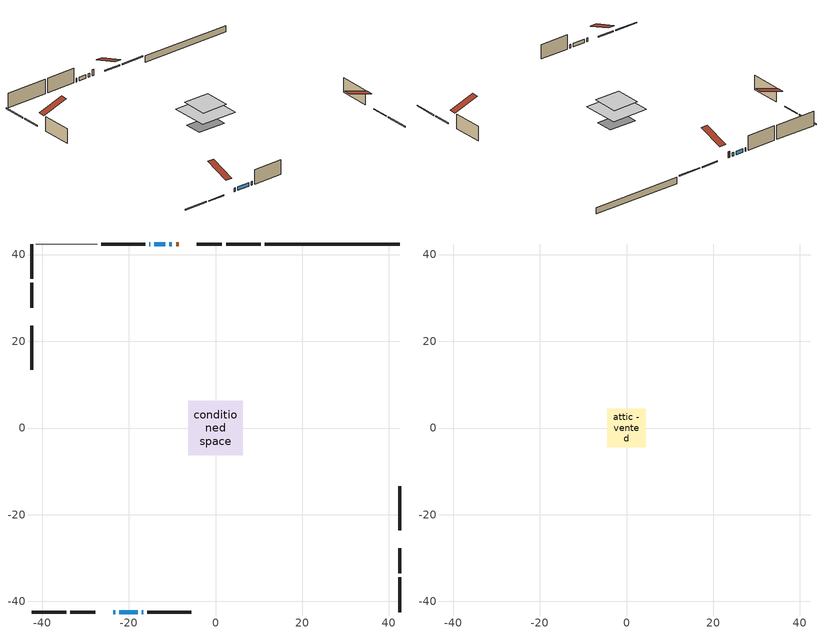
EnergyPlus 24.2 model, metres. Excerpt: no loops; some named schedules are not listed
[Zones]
conditioned space
 floor othersidecoefficients (Floor1 construction): -2.36,-2.36 -2.36,2.36 2.36,2.36 2.36,-2.36 z1.22
 floor adiabatic (AdiabaticFloorConstruction): -6.3,-6.3 -6.3,6.3 6.3,6.3 6.3,-6.3 z3.66
 floor foundation (Slab1 construction): -4.78,-3 -4.78,3 4.78,3 4.78,-3 z-0.91
 wall outside (RimJoist1 construction): 10.42,42.44 2.42,42.44 / -42.44,-42.44 -34.44,-42.44 / -42.44,42.44 -42.44,34.44 / 42.44,-42.44 42.44,-34.44 z1.22:1.52
 wall outside (RimJoist2 construction): 1.49,42.44 -4.34,42.44 / -33.51,-42.44 -27.68,-42.44 / -42.44,33.51 -42.44,27.68 / 42.44,-33.51 42.44,-27.68 z1.22:1.52
 wall outside (AdiabaticWallConstruction 1): -8.48,42.44 -9.11,42.44 z1.22:3.25
 wall outside (AdiabaticWallConstruction): -23.54,-42.44 -23.11,-42.44 / -10.04,42.44 -10.67,42.44 / -22.18,-42.44 -17.94,-42.44 / -11.6,42.44 -14.14,42.44 / -17.02,-42.44 -16.63,-42.44 / -15.07,42.44 -15.31,42.44 z1.22:2.44
 wall outside (Wall1 construction): -16.24,42.44 -26.34,42.44 / -15.7,-42.44 -5.6,-42.44 / -42.44,23.53 -42.44,13.43 / 42.44,-23.53 42.44,-13.43 z1.22:6.1
 wall foundation (FoundationWall1 construction): 11.35,42.44,-0.91 11.35,42.44,1.22 39.33,42.44,1.22 39.33,42.44,1.13 42.44,42.44,1.13 42.44,42.44,-0.91
 wall adiabatic (Wall3 construction): -27.27,42.44 -41.51,42.44 z1.22:6.1
 window (WindowConstruction 4): -23.53,-42.44 -23.11,-42.44 z1.22:2.44
 window (WindowConstruction): -10.04,42.44 -10.67,42.44 z1.22:2.44
 window (WindowConstruction 1): -22.18,-42.44 -17.94,-42.44 z1.22:2.44
 window (WindowConstruction 2): -11.6,42.44 -14.14,42.44 z1.22:2.44
 window (WindowConstruction 3): -17.01,-42.44 -16.63,-42.44 z1.22:2.44
 window (WindowConstruction 5): -15.07,42.44 -15.31,42.44 z1.22:2.44
 door (Door): -8.48,42.44 -9.11,42.44 z1.22:3.25
 ceiling adiabatic (AdiabaticFloorConstruction): 6.3,-6.3 6.3,6.3 -6.3,6.3 -6.3,-6.3 z3.66
attic - vented
 floor to conditioned space (Floor2 construction Reversed): -4.46,-4.46 -4.46,4.46 4.46,4.46 4.46,-4.46 z6.1
 roof outside (Roof1 construction): -7.55,42.44,6.1 -7.55,33.75,8.99 -5.27,33.75,8.99 -5.27,42.44,6.1; -24.46,-42.44,6.1 -24.46,-33.75,8.99 -26.75,-33.75,8.99 -26.75,-42.44,6.1; -42.44,24.46,6.1 -33.75,24.46,8.99 -33.75,26.75,8.99 -42.44,26.75,6.1; 42.44,-24.46,6.1 33.75,-24.46,8.99 33.75,-26.75,8.99 42.44,-26.75,6.1
[Building]
Building 1: Terrain=Suburbs
[Site:Location]
Toronto City Centre_ON: Latitude {deg}=43.63; Longitude {deg}=-79.39; Time Zone {hr}=-5; Elevation {m}=77; Keep Site Location Information=Yes
[Site:GroundTemperature:Shallow]
5.01852, 3.26908, 3.12898, 3.95918, 7.29196, 10.6092, 13.4851, 15.3069, 15.4617, 13.9799, 11.1774, 7.9619
[Site:WaterMainsTemperature]
Calculation Method=Schedule; Temperature Schedule=mains temperature schedule
[Material] Roughness=Rough; Thermal Absorptance=0.9
Name | Thickness {m} | Conductivity {W/m-K} | Density {kg/m3} | Specific Heat {J/kg-K} | Solar Absorptance | Visible Absorptance
asphalt or fiberglass shingles | 0.00635 | 0.162714 | 1121.4 | 1465.45 | 0.4 | 0.4
ceiling loosefill ins | 0.169333 | 0.0480833 | 16.02 | 1046.75 | 0.7 | 0.7
ceiling stud and cavity | 0.1397 | 0.113501 | 65.682 | 1177.47 | 0.7 | 0.7
concrete 4.0 in. | 0.1016 | 1.803125 | 2242.8 | 837.4 | 0.7 | 0.7
concrete 8.0 in. | 0.2032 | 1.803125 | 2242.8 | 837.4 | 0.7 | 0.7
door material | 0.04445 | 0.053851 | 512.64 | 1214.23 | 0.7 | 0.7
exterior vertical ins | 0.0457286 | 0.029427 | 32.04 | 1214.23 | 0.7 | 0.7
floor covering | 0.0127 | 0.0433444 | 54.468 | 1339.84 | 0.6 | 0.6
floor rigid ins; rim joist rigid ins | 0.051816 | 0.029427 | 32.04 | 1214.23 | 0.7 | 0.7
floor rigid ins 1; wall rigid ins | 0.512978 | 0.029427 | 32.04 | 1214.23 | 0.7 | 0.7
floor stud and cavity | 0.1397 | 0.0967652 | 92.3553 | 1139.71 | 0.7 | 0.7
floor stud and cavity 1 | 0.1397 | 1.75129 | 37.0049 | 1207.88 | 0.7 | 0.7
furniture material conditioned space 1 | 0.1524 | 0.115458 | 640.8 | 1214.23 | 0.6 | 0.6
gypsum board | 0.0127 | 0.160291 | 801 | 837.4 | 0.6 | 0.6
gypsum board 1 | 0.0127 | 0.160291 | 801 | 837.4 | 0.7 | 0.7
osb sheathing 0.5 in. | 0.0127 | 0.115458 | 512.64 | 1214.23 | 0.7 | 0.7
osb sheathing 0.5 in. 1 | 0.0127 | 0.115458 | 512.64 | 1214.23 | 0.4 | 0.4
osb sheathing 0.75 in. | 0.01905 | 0.115458 | 512.64 | 1214.23 | 0.7 | 0.7
osb sheathing 2.0 in. | 0.0508 | 0.115458 | 512.64 | 1214.23 | 0.7 | 0.7
rim joist stud and cavity | 0.0508 | 0.0451784 | 125.044 | 1163.47 | 0.6 | 0.6
rim joist stud and cavity 1 | 0.0508 | 0.040317 | 125.044 | 1163.47 | 0.6 | 0.6
wall stud and cavity | 0.1397 | 0.0809575 | 139.0536 | 1170.24 | 0.7 | 0.7
wall stud and cavity 1 | 0.1397 | 0.073972 | 139.0536 | 1170.24 | 0.7 | 0.7
wall stud and cavity 2 | 0.0889 | 0.380278 | 52.3479 | 1209.89 | 0.7 | 0.7
wall stud and cavity 3 | 0.0889 | 0.391764 | 83.0341 | 1211.67 | 0.7 | 0.7
wood siding | 0.0254 | 0.102417 | 544.68 | 1172.36 | 0.4 | 0.4
wood siding 1; wood siding 2; wood siding 3 | 0.0254 | 0.102417 | 544.68 | 1172.36 | 0.7 | 0.7
[WindowMaterial:SimpleGlazingSystem]
Name | U-Factor {W/m2-K} | Solar Heat Gain Coefficient
WindowMaterial | 3.27848 | 0.5
WindowMaterial 1 | 3.27848 | 0.63
WindowMaterial 2 | 3.28927 | 0.62
WindowMaterial 3 | 3.25747 | 0.48
WindowMaterial 4 | 6.779532 | 0.73
WindowMaterial 5 | 3.22681 | 0.36
[Construction]
AdiabaticFloorConstruction: floor stud and cavity 1, floor rigid ins 1, osb sheathing 0.75 in., floor covering
AdiabaticWallConstruction: wood siding 2, wall rigid ins, wall stud and cavity 2, gypsum board
AdiabaticWallConstruction 1: wood siding 3, wall rigid ins, wall stud and cavity 2, gypsum board
Door: door material
Floor1 construction: floor stud and cavity, floor rigid ins, osb sheathing 0.75 in., floor covering
Floor2 construction Reversed: gypsum board, ceiling stud and cavity, ceiling loosefill ins
FoundationWall1 construction: concrete 8.0 in., gypsum board 1
furniture construction conditioned space 1: furniture material conditioned space 1
PartitionWallConstruction: gypsum board, wall stud and cavity 3, gypsum board
RimJoist1 construction: wood siding 1, osb sheathing 2.0 in., rim joist stud and cavity
RimJoist2 construction: wood siding 1, rim joist rigid ins, osb sheathing 2.0 in., rim joist stud and cavity 1
Roof1 construction: asphalt or fiberglass shingles
Slab1 construction: concrete 4.0 in.
Wall1 construction: wood siding, osb sheathing 0.5 in., wall stud and cavity, gypsum board
Wall3 construction: osb sheathing 0.5 in. 1, wall stud and cavity 1, gypsum board
WindowConstruction: WindowMaterial
WindowConstruction 1: WindowMaterial 1
WindowConstruction 2: WindowMaterial 2
WindowConstruction 3: WindowMaterial 3
WindowConstruction 4: WindowMaterial 4
WindowConstruction 5: WindowMaterial 5
[Zone] Multiplier=1; Part of Total Floor Area=Yes
Name | Volume {m3}
attic - vented | 37.3805
conditioned space | 543.3
[Space]
Name | Zone | Volume {m3}
attic - vented 1 | attic - vented | 37.3805
conditioned space 1 | conditioned space | 543.3
[ZoneInfiltration:EffectiveLeakageArea]
infil attic - vented 1: Zone or Space=attic - vented 1; Schedule=Always On Discrete; Effective Air Leakage Area {cm2}=3348.63; Stack Coefficient=0.000201339; Wind Coefficient=9.58703e-06
[ZoneMixing]
whole house fan mix: Zone or Space=attic - vented; Schedule=Always On Continuous; Design Flow Rate Calculation Method=Flow/Zone; Design Flow Rate {m3/s}=0; Source Zone or Space=conditioned space
[SurfaceProperty:OtherSideCoefficients]
other non-freezing space: Combined Convective/Radiative Film Coefficient {W/m2-K}=8.35; Constant Temperature Coefficient=1; External Dry-Bulb Temperature Coefficient=0; Ground Temperature Coefficient=0; Wind Speed Coefficient=0; Zone Air Temperature Coefficient=0; Constant Temperature Schedule=other non-freezing space; Previous Other Side Temperature Coefficient=0
[SurfaceProperty:ExposedFoundationPerimeter]
Slab1: Exposed Perimeter Calculation Method=TotalExposedPerimeter; Total Exposed Perimeter {m}=31.088
[InternalMass] Zone or ZoneList=conditioned space; Space or SpaceList=conditioned space 1
Name | Construction | Surface Area {m2}
furniture mass conditioned space 1 | furniture construction conditioned space 1 | 95.4121
partition wall mass | PartitionWallConstruction | 238.53
[Lights]
interior lighting: Zone or ZoneList or Space or SpaceList=conditioned space 1; Schedule=interior lighting schedule; Design Level Calculation Method=LightingLevel; Lighting Level {W}=343.2; Return Air Fraction=0; Fraction Radiant=0.6; Fraction Visible=0.2; Fraction Replaceable=1
[People]
occupants: Zone or ZoneList or Space or SpaceList=conditioned space 1; Number of People Schedule=occupants schedule; Number of People Calculation Method=People; Number of People=3; Fraction Radiant=0.314171; Sensible Heat Fraction=0.56303; Activity Level Schedule=occupants activity schedule; Carbon Dioxide Generation Rate {m3/s-W}=0; Enable ASHRAE 55 Comfort Warnings=No; Mean Radiant Temperature Calculation Type=EnclosureAveraged
[ElectricEquipment] Zone or ZoneList or Space or SpaceList=conditioned space 1; Design Level Calculation Method=EquipmentLevel
Name | Schedule | Design Level {W} | Fraction Latent | Fraction Radiant | Fraction Lost
clothes dryer | clothes dryer schedule | 140.772 | 0.015 | 0.081 | 0.85
clothes washer | clothes washer schedule | 32.1985 | 0.03 | 0.162 | 0.7
cooking range | cooking range schedule | 208.969 | 0.08 | 0.432 | 0.2
dishwasher | dishwasher schedule | 66.8632 | 0.3 | 0.18 | 0.4
fridge | fridge schedule | 72.9452 | 0 | 0.6 | 0
mech vent bath fan 0 | mech vent bath fan 0 schedule | 50.2 | 0 | 0 | 1
mech vent bath fan 1 | mech vent bath fan 1 schedule | 50.2 | 0 | 0 | 1
mech vent house fan | mech vent house fan schedule | 0 | 0 | 0 | 1
mech vent house fan cfis | mech vent house fan cfis schedule | 0 | 0 | 0 | 0
mech vent range fan 0 | mech vent range fan 0 schedule | 57 | 0 | 0 | 1
misc plug loads | misc plug loads schedule | 494.7 | 0.045 | 0.513 | 0.1
whole house fan | Always On Discrete | 0 | 0 | 0 | 1
[OtherEquipment] Zone or ZoneList or Space or SpaceList=conditioned space 1; Design Level Calculation Method=EquipmentLevel
Name | Fuel Type | Schedule | Design Level {W} | Fraction Latent | Fraction Radiant | Fraction Lost
clothes dryer 1 | Electricity | clothes dryer schedule | 0 | 0.015 | 0.081 | 0.85
cooking range 1 | Electricity | cooking range schedule | 0 | 0.08 | 0.432 | 0.2
general water use latent | None | general water use schedule | 59.3978 | 1 | 0 | 0
general water use sensible | None | general water use schedule | -58.539 | 0 | 0.6 | 0
mech vent house fan latent load | None | Always On Discrete | 0 | 1 | 0 | 0
mech vent house fan sensible load | None | Always On Discrete | 0 | 0 | 0 | 0
water heater energy adjustment1 | NaturalGas | Always On Discrete | 0.01 | 0 | 0 | 1
[ZoneInfiltration:DesignFlowRate] Zone or ZoneList or Space or SpaceList=conditioned space 1; Schedule=Always On Discrete; Design Flow Rate Calculation Method=Flow/Zone; Design Flow Rate {m3/s}=0
infil flow; natural vent flow; whole house fan flow
[AvailabilityManager:Scheduled]
central ac and furnace airloop Availability Manager: Schedule=Always On Discrete
[Foundation:Kiva]
Foundation Kiva 1: Initial Indoor Air Temperature {C}=18; Wall Height Above Grade {m}=1.21999; Wall Depth Below Slab {m}=0.2032; Custom Block Material Name 1=exterior vertical ins; Custom Block Depth 1 {m}=2.13; Custom Block X Position 1 {m}=0.2159; Custom Block Z Position 1 {m}=0
[Foundation:Kiva:Settings]
Soil Conductivity {W/m-K}=0.849921; Soil Density {kg/m3}=1842.3; Soil Specific Heat {J/kg-K}=418.7; Ground Solar Absorptivity=0.9; Ground Thermal Absorptivity=0.9; Ground Surface Roughness {m}=0.03; Far-Field Width {m}=40; Deep-Ground Boundary Condition=ZeroFlux; Deep-Ground Depth {m}=40; Minimum Cell Dimension {m}=0.2; Maximum Cell Growth Coefficient=3; Simulation Timestep=Timestep
[Exterior:Lights]
exterior lighting: Schedule=exterior lighting schedule; Design Level {W}=75.6
[EnergyManagementSystem:GlobalVariable]
central_ac_and_furnace_airloop_Fan_RTF
infil_program_Qfan
infil_program_Qinf
natural_vent_program_Qnv
natural_vent_program_Qwhf
[EnergyManagementSystem:Sensor]
Name | Output:Variable or Output:Meter Index Key | Output:Variable or Output:Meter
airflow_gain | infil flow | Infiltration Sensible Heat Gain Energy
airflow_gain_1 | natural vent flow | Infiltration Sensible Heat Gain Energy
airflow_gain_2 | whole house fan flow | Infiltration Sensible Heat Gain Energy
airflow_loss | infil flow | Infiltration Sensible Heat Loss Energy
airflow_loss_1 | natural vent flow | Infiltration Sensible Heat Loss Energy
airflow_loss_2 | whole house fan flow | Infiltration Sensible Heat Loss Energy
clg_load_cond |  | Cooling:EnergyTransfer:Zone:CONDITIONED SPACE
clg_sp_s; clg_sp_s_1 | cooling setpoint | Schedule Value
clothes_dryer_exhaust_0_sch_s | clothes dryer exhaust 0 schedule | Schedule Value
cool_season | cooling season schedule | Schedule Value
htg_load_cond |  | Heating:EnergyTransfer:Zone:CONDITIONED SPACE
htg_sp_s; htg_sp_s_1 | heating setpoint | Schedule Value
ig_ee_conv | clothes dryer | Electric Equipment Convective Heating Energy
ig_ee_conv_2 | cooking range | Electric Equipment Convective Heating Energy
ig_ee_conv_4 | fridge | Electric Equipment Convective Heating Energy
ig_ee_conv_5 | misc plug loads | Electric Equipment Convective Heating Energy
ig_ee_conv_6 | whole house fan | Electric Equipment Convective Heating Energy
ig_ee_rad | clothes dryer | Electric Equipment Radiant Heating Energy
ig_ee_rad_2 | cooking range | Electric Equipment Radiant Heating Energy
ig_ee_rad_4 | fridge | Electric Equipment Radiant Heating Energy
ig_ee_rad_5 | misc plug loads | Electric Equipment Radiant Heating Energy
ig_ee_rad_6 | whole house fan | Electric Equipment Radiant Heating Energy
ig_lgt_conv | interior lighting | Lights Convective Heating Energy
ig_lgt_rad | interior lighting | Lights Radiant Heating Energy
ig_lgt_vis | interior lighting | Lights Visible Radiation Heating Energy
ig_oe_conv | clothes dryer 1 | Other Equipment Convective Heating Energy
ig_oe_conv_1 | cooking range 1 | Other Equipment Convective Heating Energy
ig_oe_conv_2 | general water use latent | Other Equipment Convective Heating Energy
ig_oe_conv_3 | general water use sensible | Other Equipment Convective Heating Energy
ig_oe_conv_4 | water heater energy adjustment1 | Other Equipment Convective Heating Energy
ig_oe_rad | clothes dryer 1 | Other Equipment Radiant Heating Energy
ig_oe_rad_1 | cooking range 1 | Other Equipment Radiant Heating Energy
ig_oe_rad_2 | general water use latent | Other Equipment Radiant Heating Energy
ig_oe_rad_3 | general water use sensible | Other Equipment Radiant Heating Energy
ig_oe_rad_4 | water heater energy adjustment1 | Other Equipment Radiant Heating Energy
ig_ppl_conv | occupants | People Convective Heating Energy
ig_ppl_rad | occupants | People Radiant Heating Energy
im_conv | furniture mass conditioned space 1 | Surface Inside Face Convection Heat Gain Energy
im_conv_1 | partition wall mass | Surface Inside Face Convection Heat Gain Energy
im_ig | furniture mass conditioned space 1 | Surface Inside Face Internal Gains Radiation Heat Gain Energy
im_ig_1 | partition wall mass | Surface Inside Face Internal Gains Radiation Heat Gain Energy
im_lgt | furniture mass conditioned space 1 | Surface Inside Face Lights Radiation Heat Gain Energy
im_lgt_1 | partition wall mass | Surface Inside Face Lights Radiation Heat Gain Energy
im_sol | furniture mass conditioned space 1 | Surface Inside Face Solar Radiation Heat Gain Energy
im_sol_1 | partition wall mass | Surface Inside Face Solar Radiation Heat Gain Energy
im_surf | furniture mass conditioned space 1 | Surface Inside Face Net Surface Thermal Radiation Heat Gain Energy
im_surf_1 | partition wall mass | Surface Inside Face Net Surface Thermal Radiation Heat Gain Energy
mech_vent_bath_fan_0_sch_s | mech vent bath fan 0 schedule | Schedule Value
mech_vent_bath_fan_1_sch_s | mech vent bath fan 1 schedule | Schedule Value
mech_vent_range_fan_0_sch_s | mech vent range fan 0 schedule | Schedule Value
mv_conv | mech vent bath fan 0 | Electric Equipment Convective Heating Energy
mv_conv_1 | mech vent bath fan 1 | Electric Equipment Convective Heating Energy
mv_conv_2 | mech vent house fan | Electric Equipment Convective Heating Energy
mv_conv_3 | mech vent house fan cfis | Electric Equipment Convective Heating Energy
mv_conv_4 | mech vent range fan 0 | Electric Equipment Convective Heating Energy
mv_conv_5 | mech vent house fan latent load | Other Equipment Convective Heating Energy
mv_conv_6 | mech vent house fan sensible load | Other Equipment Convective Heating Energy
mv_rad | mech vent bath fan 0 | Electric Equipment Radiant Heating Energy
mv_rad_1 | mech vent bath fan 1 | Electric Equipment Radiant Heating Energy
mv_rad_2 | mech vent house fan | Electric Equipment Radiant Heating Energy
mv_rad_3 | mech vent house fan cfis | Electric Equipment Radiant Heating Energy
mv_rad_4 | mech vent range fan 0 | Electric Equipment Radiant Heating Energy
mv_rad_5 | mech vent house fan latent load | Other Equipment Radiant Heating Energy
mv_rad_6 | mech vent house fan sensible load | Other Equipment Radiant Heating Energy
natural_vent_s | natural vent schedule | Schedule Value
oa_temp |  | Site Outdoor Air Drybulb Temperature
out_pb_s |  | Site Outdoor Air Barometric Pressure
out_wt_s |  | Site Outdoor Air Humidity Ratio
site_vw_s |  | Site Wind Speed
ss_back_out | Window1 | Surface Window Shortwave from Zone Back Out Window Heat Transfer Rate
ss_back_out_1 | Window2 | Surface Window Shortwave from Zone Back Out Window Heat Transfer Rate
ss_back_out_2 | Window3 | Surface Window Shortwave from Zone Back Out Window Heat Transfer Rate
ss_back_out_3 | Window5 | Surface Window Shortwave from Zone Back Out Window Heat Transfer Rate
ss_back_out_4 | Window6 | Surface Window Shortwave from Zone Back Out Window Heat Transfer Rate
ss_back_out_5 | Window7 | Surface Window Shortwave from Zone Back Out Window Heat Transfer Rate
ss_conv | Door1 | Surface Inside Face Convection Heat Gain Energy
ss_conv_1 | Window1 | Surface Inside Face Convection Heat Gain Energy
ss_conv_2 | Window2 | Surface Inside Face Convection Heat Gain Energy
ss_conv_3 | Window3 | Surface Inside Face Convection Heat Gain Energy
ss_conv_4 | Window5 | Surface Inside Face Convection Heat Gain Energy
ss_conv_5 | Window6 | Surface Inside Face Convection Heat Gain Energy
ss_conv_6 | Window7 | Surface Inside Face Convection Heat Gain Energy
ss_ig | Door1 | Surface Inside Face Internal Gains Radiation Heat Gain Energy
ss_ig_1 | Window1 | Surface Inside Face Internal Gains Radiation Heat Gain Energy
ss_ig_2 | Window2 | Surface Inside Face Internal Gains Radiation Heat Gain Energy
ss_ig_3 | Window3 | Surface Inside Face Internal Gains Radiation Heat Gain Energy
ss_ig_4 | Window5 | Surface Inside Face Internal Gains Radiation Heat Gain Energy
ss_ig_5 | Window6 | Surface Inside Face Internal Gains Radiation Heat Gain Energy
ss_ig_6 | Window7 | Surface Inside Face Internal Gains Radiation Heat Gain Energy
ss_lgt | Door1 | Surface Inside Face Lights Radiation Heat Gain Energy
ss_sol | Door1 | Surface Inside Face Solar Radiation Heat Gain Energy
ss_surf | Door1 | Surface Inside Face Net Surface Thermal Radiation Heat Gain Energy
ss_surf_1 | Window1 | Surface Inside Face Net Surface Thermal Radiation Heat Gain Energy
ss_surf_2 | Window2 | Surface Inside Face Net Surface Thermal Radiation Heat Gain Energy
ss_surf_3 | Window3 | Surface Inside Face Net Surface Thermal Radiation Heat Gain Energy
ss_surf_4 | Window5 | Surface Inside Face Net Surface Thermal Radiation Heat Gain Energy
ss_surf_5 | Window6 | Surface Inside Face Net Surface Thermal Radiation Heat Gain Energy
ss_surf_6 | Window7 | Surface Inside Face Net Surface Thermal Radiation Heat Gain Energy
ss_trans_in | Window1 | Surface Window Transmitted Solar Radiation Rate
ss_trans_in_1 | Window2 | Surface Window Transmitted Solar Radiation Rate
ss_trans_in_2 | Window3 | Surface Window Transmitted Solar Radiation Rate
ss_trans_in_3 | Window5 | Surface Window Transmitted Solar Radiation Rate
ss_trans_in_4 | Window6 | Surface Window Transmitted Solar Radiation Rate
ss_trans_in_5 | Window7 | Surface Window Transmitted Solar Radiation Rate
ss_trans_out | Window1 | Surface Inside Face Initial Transmitted Diffuse Transmitted Out Window Solar Radiation Rate
ss_trans_out_1 | Window2 | Surface Inside Face Initial Transmitted Diffuse Transmitted Out Window Solar Radiation Rate
ss_trans_out_2 | Window3 | Surface Inside Face Initial Transmitted Diffuse Transmitted Out Window Solar Radiation Rate
ss_trans_out_3 | Window5 | Surface Inside Face Initial Transmitted Diffuse Transmitted Out Window Solar Radiation Rate
ss_trans_out_4 | Window6 | Surface Inside Face Initial Transmitted Diffuse Transmitted Out Window Solar Radiation Rate
ss_trans_out_5 | Window7 | Surface Inside Face Initial Transmitted Diffuse Transmitted Out Window Solar Radiation Rate
s_conv | Floor1 | Surface Inside Face Convection Heat Gain Energy
s_conv_1 | Floor2 | Surface Inside Face Convection Heat Gain Energy
s_conv_10 | RimJoist2:180 | Surface Inside Face Convection Heat Gain Energy
s_conv_11 | RimJoist2:270 | Surface Inside Face Convection Heat Gain Energy
s_conv_12 | RimJoist2:90 | Surface Inside Face Convection Heat Gain Energy
s_conv_13 | Slab1 | Surface Inside Face Convection Heat Gain Energy
s_conv_14 | Wall1:0 | Surface Inside Face Convection Heat Gain Energy
s_conv_15 | Wall1:180 | Surface Inside Face Convection Heat Gain Energy
s_conv_16 | Wall1:270 | Surface Inside Face Convection Heat Gain Energy
s_conv_17 | Wall1:90 | Surface Inside Face Convection Heat Gain Energy
s_conv_18 | Wall3 | Surface Inside Face Convection Heat Gain Energy
s_conv_2 | FoundationWall1 | Surface Inside Face Convection Heat Gain Energy
s_conv_3 | inferred conditioned ceiling | Surface Inside Face Convection Heat Gain Energy
s_conv_4 | inferred conditioned floor | Surface Inside Face Convection Heat Gain Energy
s_conv_5 | RimJoist1:0 | Surface Inside Face Convection Heat Gain Energy
s_conv_6 | RimJoist1:180 | Surface Inside Face Convection Heat Gain Energy
s_conv_7 | RimJoist1:270 | Surface Inside Face Convection Heat Gain Energy
s_conv_8 | RimJoist1:90 | Surface Inside Face Convection Heat Gain Energy
s_conv_9 | RimJoist2:0 | Surface Inside Face Convection Heat Gain Energy
s_ig | Floor1 | Surface Inside Face Internal Gains Radiation Heat Gain Energy
s_ig_1 | Floor2 | Surface Inside Face Internal Gains Radiation Heat Gain Energy
s_ig_10 | RimJoist2:180 | Surface Inside Face Internal Gains Radiation Heat Gain Energy
s_ig_11 | RimJoist2:270 | Surface Inside Face Internal Gains Radiation Heat Gain Energy
s_ig_12 | RimJoist2:90 | Surface Inside Face Internal Gains Radiation Heat Gain Energy
s_ig_13 | Slab1 | Surface Inside Face Internal Gains Radiation Heat Gain Energy
s_ig_14 | Wall1:0 | Surface Inside Face Internal Gains Radiation Heat Gain Energy
s_ig_15 | Wall1:180 | Surface Inside Face Internal Gains Radiation Heat Gain Energy
s_ig_16 | Wall1:270 | Surface Inside Face Internal Gains Radiation Heat Gain Energy
s_ig_17 | Wall1:90 | Surface Inside Face Internal Gains Radiation Heat Gain Energy
s_ig_18 | Wall3 | Surface Inside Face Internal Gains Radiation Heat Gain Energy
s_ig_2 | FoundationWall1 | Surface Inside Face Internal Gains Radiation Heat Gain Energy
s_ig_3 | inferred conditioned ceiling | Surface Inside Face Internal Gains Radiation Heat Gain Energy
s_ig_4 | inferred conditioned floor | Surface Inside Face Internal Gains Radiation Heat Gain Energy
s_ig_5 | RimJoist1:0 | Surface Inside Face Internal Gains Radiation Heat Gain Energy
s_ig_6 | RimJoist1:180 | Surface Inside Face Internal Gains Radiation Heat Gain Energy
s_ig_7 | RimJoist1:270 | Surface Inside Face Internal Gains Radiation Heat Gain Energy
s_ig_8 | RimJoist1:90 | Surface Inside Face Internal Gains Radiation Heat Gain Energy
s_ig_9 | RimJoist2:0 | Surface Inside Face Internal Gains Radiation Heat Gain Energy
s_lgt | Floor1 | Surface Inside Face Lights Radiation Heat Gain Energy
s_lgt_1 | Floor2 | Surface Inside Face Lights Radiation Heat Gain Energy
s_lgt_10 | RimJoist2:180 | Surface Inside Face Lights Radiation Heat Gain Energy
s_lgt_11 | RimJoist2:270 | Surface Inside Face Lights Radiation Heat Gain Energy
s_lgt_12 | RimJoist2:90 | Surface Inside Face Lights Radiation Heat Gain Energy
s_lgt_13 | Slab1 | Surface Inside Face Lights Radiation Heat Gain Energy
s_lgt_14 | Wall1:0 | Surface Inside Face Lights Radiation Heat Gain Energy
s_lgt_15 | Wall1:180 | Surface Inside Face Lights Radiation Heat Gain Energy
s_lgt_16 | Wall1:270 | Surface Inside Face Lights Radiation Heat Gain Energy
s_lgt_17 | Wall1:90 | Surface Inside Face Lights Radiation Heat Gain Energy
s_lgt_18 | Wall3 | Surface Inside Face Lights Radiation Heat Gain Energy
s_lgt_2 | FoundationWall1 | Surface Inside Face Lights Radiation Heat Gain Energy
s_lgt_3 | inferred conditioned ceiling | Surface Inside Face Lights Radiation Heat Gain Energy
s_lgt_4 | inferred conditioned floor | Surface Inside Face Lights Radiation Heat Gain Energy
s_lgt_5 | RimJoist1:0 | Surface Inside Face Lights Radiation Heat Gain Energy
s_lgt_6 | RimJoist1:180 | Surface Inside Face Lights Radiation Heat Gain Energy
s_lgt_7 | RimJoist1:270 | Surface Inside Face Lights Radiation Heat Gain Energy
s_lgt_8 | RimJoist1:90 | Surface Inside Face Lights Radiation Heat Gain Energy
s_lgt_9 | RimJoist2:0 | Surface Inside Face Lights Radiation Heat Gain Energy
s_sol | Floor1 | Surface Inside Face Solar Radiation Heat Gain Energy
s_sol_1 | Floor2 | Surface Inside Face Solar Radiation Heat Gain Energy
